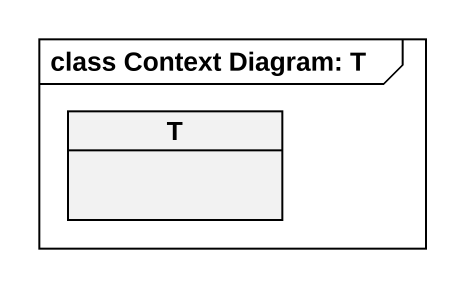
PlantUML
@startuml
mainframe class Context Diagram: T
hide circle
hide empty members
class T
@enduml
